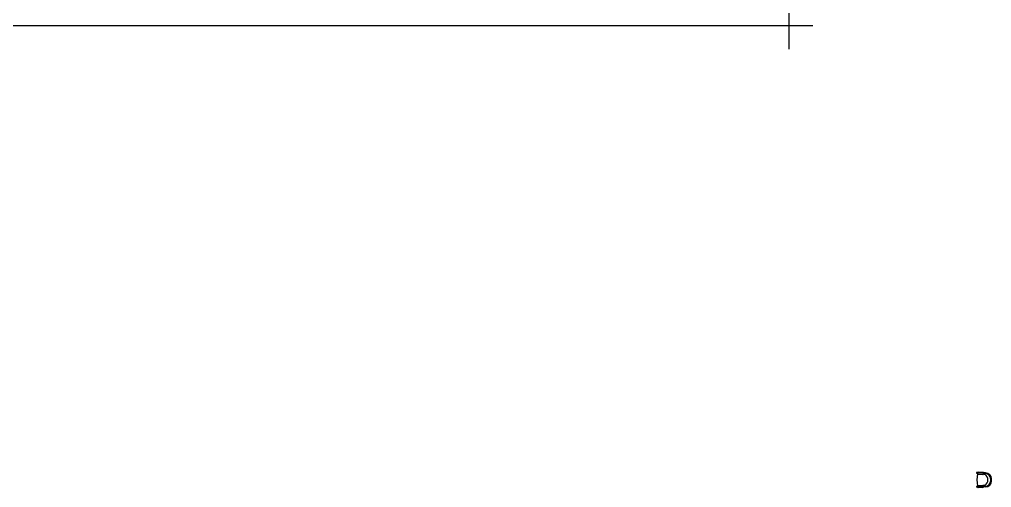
# Model space of a CAD drawing. Header units: metres. Extents: x 11578468 to 47831421, y -58341524 to -14256839.
# Drawn here: x 23907524 to 23940107, y -29138229 to -29122544 of the extents above; entities that cross this region are included whole.
import ezdxf
from ezdxf.enums import TextEntityAlignment as Align

# ---------------------------------------------------------------- set-up
doc = ezdxf.new("R2010")
doc.units = ezdxf.units.M
doc.header["$LTSCALE"] = 50
doc.header["$MEASUREMENT"] = 0
doc.layers.get('DEFPOINTS').update_dxf_attribs({"linetype": 'CONTINUOUS'})
for name, color, linetype in [('CO-DOOR', 8, 'CONTINUOUS'), ('FORM(YOURNAME)-1', 1, 'CONTINUOUS'), ('FORM(YOURNAME)-11', 1, 'CONTINUOUS'), ('wall', 3, 'CONTINUOUS')]:
    doc.layers.add(name, color=color, linetype=linetype)
doc.styles.add('YOURNAME', font='malgun.ttf')

# ---------------------------------------------------------------- blocks, each defined once
blk = doc.blocks.new('2312')
at = {"layer": 'CO-DOOR'}
for p, q in [((23912165, -29139217), (23912231, -29139213)), ((23912173, -29139240), (23912227, -29139235)), ((23912181, -29139276), (23912185, -29139274)), ((23912185, -29139274), (23912190, -29139271)), ((23912190, -29139271), (23912195, -29139269)), ((23912195, -29139269), (23912200, -29139267)), ((23912200, -29139267), (23912205, -29139265)), ((23912205, -29139265), (23912210, -29139263)), ((23912210, -29139263), (23912215, -29139262)), ((23912215, -29139262), (23912219, -29139260)), ((23912219, -29139260), (23912223, -29139259)), ((23912223, -29139259), (23912226, -29139258)), ((23912226, -29139258), (23912232, -29139257)), ((23912228, -29139244), (23912227, -29139228)), ((23912242, -29139212), (23912412, -29139206)), ((23912248, -29139259), (23912417, -29139253)), ((23912251, -29139202), (23912406, -29139197)), ((23912409, -29139263), (23912253, -29139268)), ((23912428, -29139209), (23912470, -29139207)), ((23912437, -29139248), (23912430, -29139248)), ((23912432, -29139221), (23912432, -29139237)), ((23912437, -29139248), (23912470, -29139232)), ((23912470, -29139232), (23912470, -29139207)), ((23911962, -29139410), (23911962, -29139486)), ((23911991, -29139414), (23911991, -29139482)), ((23912173, -29139665), (23912227, -29139667)), ((23912181, -29139630), (23912185, -29139632)), ((23912185, -29139632), (23912190, -29139634)), ((23912190, -29139634), (23912195, -29139636)), ((23912195, -29139636), (23912200, -29139638)), ((23912200, -29139638), (23912205, -29139640)), ((23912205, -29139640), (23912210, -29139642)), ((23912210, -29139642), (23912215, -29139644)), ((23912215, -29139644), (23912219, -29139645)), ((23912219, -29139645), (23912223, -29139646)), ((23912223, -29139646), (23912226, -29139647)), ((23912226, -29139647), (23912230, -29139648)), ((23912228, -29139661), (23912227, -29139678)), ((23912230, -29139648), (23912233, -29139649)), ((23912248, -29139647), (23912413, -29139652)), ((23912409, -29139643), (23912253, -29139638)), ((23912430, -29139656), (23912437, -29139657)), ((23912432, -29139685), (23912432, -29139668)), ((23912437, -29139658), (23912470, -29139674)), ((23912470, -29139699), (23912470, -29139674)), ((23912165, -29139689), (23912230, -29139689)), ((23912247, -29139695), (23912409, -29139701)), ((23912251, -29139703), (23912406, -29139709)), ((23912428, -29139697), (23912470, -29139699))]:
    blk.add_line(p, q, dxfattribs=at)
for centre, radius, start, end in [((23912169, -29139423), 207, 91.2856, 179.1619), ((23912177, -29139426), 186, 91.2856, 179.1619), ((23912297, -29139453), 212, 123.1238, 236.8761), ((23912297, -29139453), 212, 111.5989, 111.7217), ((23912252, -29139227), 24.6, 92.0002, 181.9997), ((23912252, -29139243), 24.6, 182, 272.0003), ((23912407, -29139222), 24.6, 1.9999, 92.0001), ((23912408, -29139238), 24.6, 271.9999, 2.0001), ((23911166, -29139453), 1288, 350.8522, 9.1478), ((23912169, -29139482), 207, 180.8381, 268.7143), ((23912177, -29139479), 186, 180.8381, 268.7144), ((23912297, -29139453), 212, 248.2783, 248.4011), ((23912252, -29139679), 24.6, 178.0002, 268.0003), ((23912252, -29139662), 24.6, 87.9998, 178.0001), ((23912407, -29139684), 24.6, 268.0001, 358.0003), ((23912408, -29139668), 24.6, 358.0001, 88)]:
    blk.add_arc(centre, radius, start, end, dxfattribs=at)
blk = doc.blocks.new('FORM-ELEVATION')
at = {"layer": 'DEFPOINTS', "color": 1}
blk.add_lwpolyline([(72691, -24692), (72691, -22692), (74691, -22692)], dxfattribs=at)
at = {"layer": 'FORM(YOURNAME)-11', "color": 250}
blk.add_lwpolyline([(-11309, -22692), (72691, -22692), (72691, 36708), (-11309, 36708)], close=True, dxfattribs=at)
at = {"layer": 'FORM(YOURNAME)-11', "color": 3, "style": 'YOURNAME'}
for tag, height, p in [('1', 451, (71041, -1219)), ('2', 451, (71041, -1863)), ('3', 451, (71041, -3150)), ('4', 451, (71041, -5081)), ('5', 515, (71041, -7398)), ('6', 515, (71041, -9650)), ('7', 515, (71041, -11903)), ('8', 515, (71041, -14155)), ('9', 515, (71041, -16408)), ('10', 515, (66791, -18596)), ('11', 515, (71041, -18660)), ('12', 515, (66791, -20848)), ('13', 515, (71041, -20848))]:
    blk.add_attdef(tag, text='', height=height, dxfattribs=at).set_placement(p, align=Align.MIDDLE_RIGHT)

msp = doc.modelspace()

# ---------------------------------------------------------------- block references
at = {"layer": 'FORM(YOURNAME)-1', "xscale": 0.4, "yscale": 0.4, "zscale": 0.4}
msp.add_blockref('FORM-ELEVATION', (23904244.1, -29113667.7), dxfattribs=at)
at = {"layer": 'wall', "rotation": 180}
msp.add_blockref('2312', (47852069.7, -58277426.3), dxfattribs=at)

doc.saveas('drawing.dxf')
